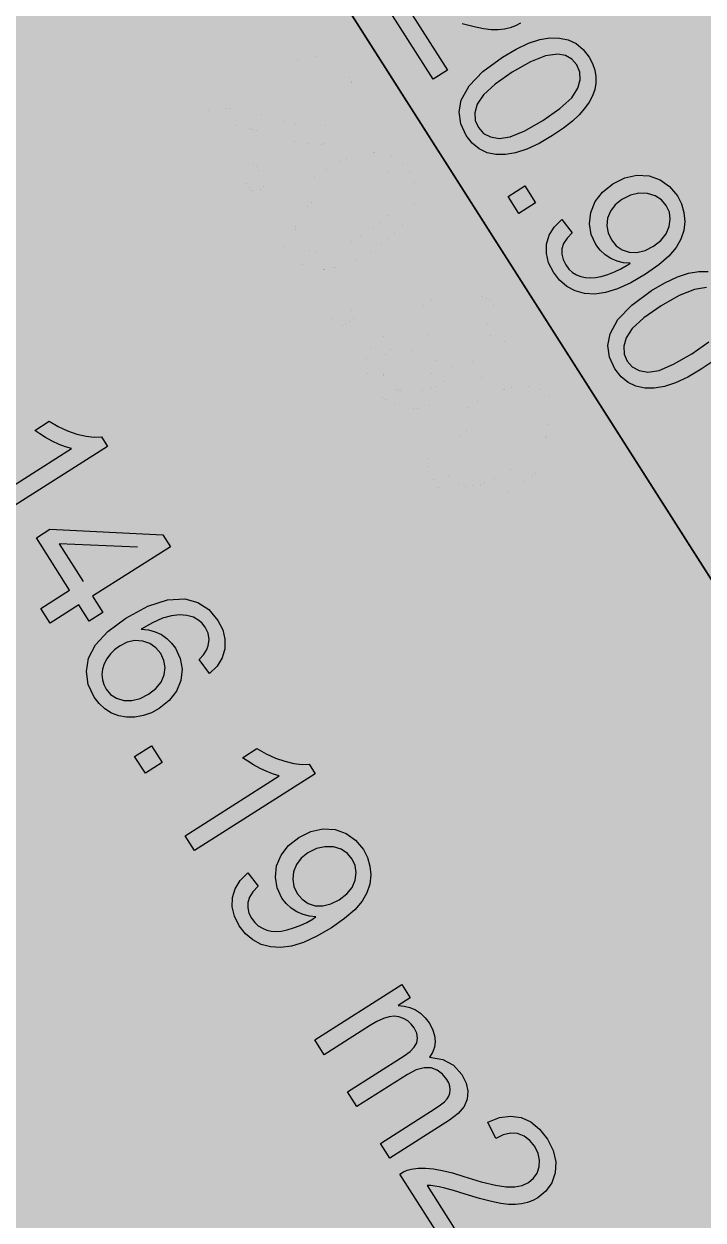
# Model space of a CAD drawing. Extents: x -5280327 to 29700, y -3925683 to 5564800.
# Drawn here: x 19937.4 to 20123.9, y 5512.1 to 5840.6 of the extents above; entities that cross this region are included whole.
import ezdxf

# ---------------------------------------------------------------- set-up
doc = ezdxf.new("R2010")
doc.units = 0
doc.linetypes.add('6', pattern=[2640.874023, 1320.437012, -1320.437012])
doc.layers.get('0').update_dxf_attribs({"linetype": 'CONTINUOUS'})
doc.layers.add('31_PREDIOS_TOTAL', color=7, linetype='CONTINUOUS')
doc.layers.add('LOTES', color=7, linetype='CONTINUOUS')

msp = doc.modelspace()

# ---------------------------------------------------------------- linework, layer by layer
at = {"color": 7, "linetype": '6', "const_width": 10343.08}
msp.add_lwpolyline([(0, 29405.62), (24528.32, 0)], dxfattribs=at)
msp.add_lwpolyline([(0, 29405.62), (24528.32, 0)], dxfattribs=at)
at = {"layer": '31_PREDIOS_TOTAL', "color": 7, "const_width": 0.00153}
for points in [[(20004.31, 5796.51), (20000.41, 5794.03), (19986.51, 5815.87), (19986.51, 5815.87), (19987.49, 5816.45), (19988.53, 5816.89), (19989.63, 5817.19), (19989.63, 5817.19), (19991.53, 5817.46), (19993.56, 5817.51), (19995.72, 5817.32), (19995.72, 5817.32), (19998.13, 5816.88), (20000.93, 5816.17), (20004.1, 5815.19), (20004.1, 5815.19), (20008.88, 5813.74), (20012.76, 5812.8), (20015.73, 5812.37), (20015.73, 5812.37), (20018.09, 5812.4), (20020.12, 5812.8), (20021.82, 5813.59), (20021.82, 5813.59), (20023.22, 5814.75), (20024.21, 5816.18), (20024.79, 5817.9), (20024.79, 5817.9), (20024.9, 5819.75), (20024.5, 5821.6), (20023.58, 5823.45), (20023.58, 5823.45), (20022.23, 5825.15), (20020.64, 5826.34), (20018.84, 5827.02), (20018.84, 5827.02), (20016.89, 5827.15), (20014.89, 5826.72), (20012.84, 5825.7), (20010.61, 5830.14), (20010.61, 5830.14), (20013.82, 5831.41), (20016.88, 5831.85), (20019.77, 5831.44), (20019.77, 5831.44), (20022.45, 5830.23), (20024.86, 5828.25), (20027, 5825.5), (20027, 5825.5), (20028.58, 5822.36), (20029.3, 5819.29), (20029.15, 5816.29), (20029.15, 5816.29), (20028.24, 5813.54), (20026.65, 5811.23), (20024.38, 5809.36), (20024.38, 5809.36), (20023.01, 5808.61), (20021.54, 5808.05), (20019.97, 5807.69), (20019.97, 5807.69), (20018.25, 5807.52), (20016.33, 5807.56), (20014.22, 5807.81), (20014.22, 5807.81), (20011.66, 5808.33), (20008.39, 5809.18), (20004.42, 5810.36), (20004.42, 5810.36), (20001.23, 5811.35), (19998.85, 5812.03), (19997.28, 5812.4), (19997.28, 5812.4), (19996.14, 5812.59), (19995.04, 5812.69), (19993.99, 5812.72), (20004.31, 5796.51)], [(20019.47, 5800.06), (20019.47, 5800.06), (20023.21, 5802.25), (20026.61, 5803.85), (20029.67, 5804.86), (20029.67, 5804.86), (20032.47, 5805.32), (20035.06, 5805.3), (20037.46, 5804.78), (20037.46, 5804.78), (20039.64, 5803.75), (20041.55, 5802.16), (20043.21, 5800.03), (20043.21, 5800.03), (20044.18, 5798.26), (20044.81, 5796.47), (20045.11, 5794.69), (20045.11, 5794.69), (20045.09, 5792.91), (20044.77, 5791.15), (20044.13, 5789.41), (20044.13, 5789.41), (20043.21, 5787.68), (20042, 5785.95), (20040.53, 5784.23), (20040.53, 5784.23), (20038.64, 5782.44), (20036.19, 5780.54), (20033.19, 5778.51), (20033.19, 5778.51), (20029.48, 5776.34), (20026.1, 5774.74), (20023.05, 5773.73), (20023.05, 5773.73), (20020.25, 5773.26), (20017.66, 5773.28), (20015.25, 5773.79), (20015.25, 5773.79), (20013.07, 5774.82), (20011.14, 5776.41), (20009.48, 5778.55), (20009.48, 5778.55), (20007.97, 5781.75), (20007.52, 5784.98), (20008.12, 5788.24), (20008.12, 5788.24), (20010.29, 5792.17), (20014.08, 5796.11), (20019.47, 5800.06)], [(20022.13, 5795.89), (20017.44, 5792.61), (20014.24, 5789.67), (20012.51, 5787.09), (20012.51, 5787.09), (20011.89, 5784.77), (20011.99, 5782.63), (20012.81, 5780.68), (20012.81, 5780.68), (20014.24, 5779.1), (20016.13, 5778.11), (20018.51, 5777.7), (20018.51, 5777.7), (20021.59, 5778.17), (20025.6, 5779.83), (20030.54, 5782.68), (20030.54, 5782.68), (20035.23, 5785.97), (20038.44, 5788.9), (20040.16, 5791.49), (20040.16, 5791.49), (20040.78, 5793.81), (20040.67, 5795.96), (20039.83, 5797.94), (20039.83, 5797.94), (20038.46, 5799.51), (20036.72, 5800.5), (20034.62, 5800.9), (20034.62, 5800.9), (20031.29, 5800.42), (20027.13, 5798.75), (20022.13, 5795.89)], [(20035.72, 5755.45), (20038.56, 5751.78), (20038.56, 5751.78), (20037.17, 5750.29), (20036.24, 5748.81), (20035.78, 5747.35), (20035.78, 5747.35), (20035.74, 5745.89), (20036.08, 5744.43), (20036.82, 5742.97), (20036.82, 5742.97), (20037.67, 5741.84), (20038.66, 5740.93), (20039.76, 5740.24), (20039.76, 5740.24), (20040.96, 5739.76), (20042.21, 5739.48), (20043.52, 5739.39), (20043.52, 5739.39), (20044.95, 5739.5), (20046.56, 5739.81), (20048.35, 5740.34), (20048.35, 5740.34), (20050.19, 5741.04), (20051.98, 5741.89), (20053.69, 5742.89), (20053.69, 5742.89), (20053.9, 5743.02), (20054.17, 5743.2), (20054.49, 5743.43), (20054.49, 5743.43), (20052.7, 5743.57), (20050.95, 5744.01), (20049.23, 5744.75), (20049.23, 5744.75), (20047.64, 5745.77), (20046.27, 5747.03), (20045.12, 5748.54), (20045.12, 5748.54), (20043.8, 5751.35), (20043.31, 5754.29), (20043.67, 5757.38), (20043.67, 5757.38), (20044.86, 5760.35), (20046.87, 5762.96), (20049.71, 5765.21), (20049.71, 5765.21), (20053.05, 5766.88), (20056.37, 5767.61), (20059.68, 5767.4), (20059.68, 5767.4), (20062.75, 5766.34), (20065.35, 5764.52), (20067.48, 5761.93), (20067.48, 5761.93), (20068.61, 5759.72), (20069.28, 5757.38), (20069.49, 5754.93), (20069.49, 5754.93), (20069.22, 5752.45), (20068.43, 5750.05), (20067.13, 5747.72), (20067.13, 5747.72), (20065.16, 5745.39), (20062.36, 5742.95), (20058.72, 5740.42), (20058.72, 5740.42), (20054.68, 5738.06), (20051.03, 5736.38), (20047.76, 5735.37), (20047.76, 5735.37), (20044.78, 5734.97), (20042, 5735.12), (20039.44, 5735.82), (20039.44, 5735.82), (20037.13, 5737.04), (20035.13, 5738.75), (20033.43, 5740.94), (20033.43, 5740.94), (20032.12, 5743.52), (20031.49, 5746.09), (20031.55, 5748.64), (20031.55, 5748.64), (20032.27, 5751.1), (20033.66, 5753.37), (20035.72, 5755.45)], [(20020.97, 5761.74), (20025.59, 5764.68), (20028.54, 5760.06), (20023.92, 5757.12), (20020.97, 5761.74)], [(20060.87, 5748.12), (20062.91, 5749.71), (20064.36, 5751.51), (20065.23, 5753.51), (20065.23, 5753.51), (20065.53, 5755.56), (20065.26, 5757.49), (20064.43, 5759.29), (20064.43, 5759.29), (20063.09, 5760.86), (20061.35, 5761.96), (20059.23, 5762.6), (20059.23, 5762.6), (20056.9, 5762.68), (20054.57, 5762.13), (20052.23, 5760.96), (20052.23, 5760.96), (20050.39, 5759.49), (20049.08, 5757.77), (20048.31, 5755.79), (20048.31, 5755.79), (20048.09, 5753.72), (20048.43, 5751.74), (20049.33, 5749.83), (20049.33, 5749.83), (20050.68, 5748.21), (20052.32, 5747.08), (20054.25, 5746.46), (20054.25, 5746.46), (20056.38, 5746.4), (20058.58, 5746.95), (20060.87, 5748.12)], [(20060.33, 5735.9), (20060.33, 5735.9), (20064.06, 5738.09), (20067.46, 5739.69), (20070.53, 5740.7), (20070.53, 5740.7), (20073.32, 5741.17), (20075.92, 5741.14), (20078.32, 5740.62), (20078.32, 5740.62), (20080.49, 5739.59), (20082.41, 5738.01), (20084.06, 5735.88), (20084.06, 5735.88), (20085.03, 5734.1), (20085.66, 5732.32), (20085.96, 5730.53), (20085.96, 5730.53), (20085.95, 5728.75), (20085.62, 5726.99), (20084.99, 5725.25), (20084.99, 5725.25), (20084.06, 5723.52), (20082.86, 5721.8), (20081.38, 5720.07), (20081.38, 5720.07), (20079.49, 5718.29), (20077.04, 5716.38), (20074.04, 5714.36), (20074.04, 5714.36), (20070.33, 5712.18), (20066.95, 5710.59), (20063.9, 5709.57), (20063.9, 5709.57), (20061.11, 5709.1), (20058.51, 5709.12), (20056.1, 5709.63), (20056.1, 5709.63), (20053.92, 5710.66), (20052, 5712.25), (20050.33, 5714.39), (20050.33, 5714.39), (20048.83, 5717.59), (20048.38, 5720.82), (20048.98, 5724.08), (20048.98, 5724.08), (20051.15, 5728.01), (20054.93, 5731.95), (20060.33, 5735.9)], [(20062.98, 5731.73), (20058.3, 5728.45), (20055.09, 5725.52), (20053.37, 5722.93), (20053.37, 5722.93), (20052.74, 5720.61), (20052.84, 5718.47), (20053.66, 5716.52), (20053.66, 5716.52), (20055.09, 5714.95), (20056.99, 5713.95), (20059.36, 5713.54), (20059.36, 5713.54), (20062.44, 5714.01), (20066.45, 5715.68), (20071.39, 5718.52), (20071.39, 5718.52), (20076.09, 5721.81), (20079.29, 5724.75), (20081.02, 5727.33), (20081.02, 5727.33), (20081.63, 5729.65), (20081.52, 5731.8), (20080.68, 5733.78), (20080.68, 5733.78), (20079.31, 5735.35), (20077.57, 5736.34), (20075.47, 5736.74), (20075.47, 5736.74), (20072.15, 5736.26), (20067.98, 5734.59), (20062.98, 5731.73)]]:
    msp.add_lwpolyline(points, dxfattribs=at)
at = {"layer": '31_PREDIOS_TOTAL', "color": 7}
for points in [[(20053.72, 5827.97, 33030.86), (20049.82, 5825.49, 33030.86), (20035.91, 5847.33, 33030.86)], [(20043.4, 5844.18, 33030.86), (20053.72, 5827.97, 33030.86)], [(20073.79, 5840.82, 33030.86), (20072.42, 5840.07, 33030.86), (20070.95, 5839.52, 33030.86), (20069.37, 5839.15, 33030.86), (20069.37, 5839.15, 33030.86), (20067.66, 5838.98, 33030.86), (20065.74, 5839.02, 33030.86), (20063.63, 5839.27, 33030.86), (20063.63, 5839.27, 33030.86), (20061.06, 5839.79, 33030.86), (20057.8, 5840.64, 33030.86)], [(20068.88, 5831.52, 33030.86), (20068.88, 5831.52, 33030.86), (20072.62, 5833.71, 33030.86), (20076.02, 5835.31, 33030.86), (20079.08, 5836.32, 33030.86), (20079.08, 5836.32, 33030.86), (20081.87, 5836.78, 33030.86), (20084.47, 5836.76, 33030.86), (20086.87, 5836.24, 33030.86), (20086.87, 5836.24, 33030.86), (20089.04, 5835.21, 33030.86), (20090.96, 5833.62, 33030.86), (20092.62, 5831.49, 33030.86), (20092.62, 5831.49, 33030.86), (20093.58, 5829.72, 33030.86), (20094.22, 5827.94, 33030.86), (20094.52, 5826.15, 33030.86), (20094.52, 5826.15, 33030.86), (20094.5, 5824.37, 33030.86), (20094.18, 5822.61, 33030.86), (20093.54, 5820.87, 33030.86), (20093.54, 5820.87, 33030.86), (20092.61, 5819.14, 33030.86), (20091.41, 5817.41, 33030.86), (20089.93, 5815.69, 33030.86), (20089.93, 5815.69, 33030.86), (20088.04, 5813.9, 33030.86), (20085.6, 5812, 33030.86), (20082.6, 5809.97, 33030.86), (20082.6, 5809.97, 33030.86), (20078.89, 5807.8, 33030.86), (20075.51, 5806.2, 33030.86), (20072.45, 5805.19, 33030.86), (20072.45, 5805.19, 33030.86), (20069.66, 5804.72, 33030.86), (20067.06, 5804.74, 33030.86), (20064.66, 5805.25, 33030.86), (20064.66, 5805.25, 33030.86), (20062.48, 5806.28, 33030.86), (20060.55, 5807.87, 33030.86), (20058.88, 5810.01, 33030.86), (20058.88, 5810.01, 33030.86), (20057.38, 5813.21, 33030.86), (20056.93, 5816.44, 33030.86), (20057.53, 5819.7, 33030.86), (20057.53, 5819.7, 33030.86), (20059.7, 5823.63, 33030.86), (20063.48, 5827.57, 33030.86), (20068.88, 5831.52, 33030.86)], [(20071.54, 5827.35, 33030.86), (20066.85, 5824.07, 33030.86), (20063.65, 5821.14, 33030.86), (20061.92, 5818.55, 33030.86), (20061.92, 5818.55, 33030.86), (20061.3, 5816.23, 33030.86), (20061.39, 5814.09, 33030.86), (20062.22, 5812.14, 33030.86), (20062.22, 5812.14, 33030.86), (20063.64, 5810.56, 33030.86), (20065.54, 5809.57, 33030.86), (20067.92, 5809.16, 33030.86), (20067.92, 5809.16, 33030.86), (20070.99, 5809.63, 33030.86), (20075, 5811.29, 33030.86), (20079.94, 5814.14, 33030.86), (20079.94, 5814.14, 33030.86), (20084.64, 5817.43, 33030.86), (20087.85, 5820.37, 33030.86), (20089.57, 5822.95, 33030.86), (20089.57, 5822.95, 33030.86), (20090.19, 5825.27, 33030.86), (20090.07, 5827.42, 33030.86), (20089.23, 5829.4, 33030.86), (20089.23, 5829.4, 33030.86), (20087.86, 5830.97, 33030.86), (20086.13, 5831.96, 33030.86), (20084.03, 5832.36, 33030.86), (20084.03, 5832.36, 33030.86), (20080.7, 5831.88, 33030.86), (20076.54, 5830.21, 33030.86), (20071.54, 5827.35, 33030.86)], [(20070.38, 5793.2, 33030.86), (20075, 5796.14, 33030.86), (20077.94, 5791.52, 33030.86), (20073.32, 5788.58, 33030.86), (20070.38, 5793.2, 33030.86)], [(20085.12, 5786.91, 33030.86), (20087.97, 5783.24, 33030.86), (20087.97, 5783.24, 33030.86), (20086.58, 5781.75, 33030.86), (20085.65, 5780.27, 33030.86), (20085.18, 5778.81, 33030.86), (20085.18, 5778.81, 33030.86), (20085.14, 5777.35, 33030.86), (20085.49, 5775.89, 33030.86), (20086.23, 5774.43, 33030.86), (20086.23, 5774.43, 33030.86), (20087.08, 5773.3, 33030.86), (20088.06, 5772.39, 33030.86), (20089.17, 5771.7, 33030.86), (20089.17, 5771.7, 33030.86), (20090.37, 5771.22, 33030.86), (20091.62, 5770.94, 33030.86), (20092.93, 5770.85, 33030.86), (20092.93, 5770.85, 33030.86), (20094.36, 5770.96, 33030.86), (20095.96, 5771.27, 33030.86), (20097.75, 5771.8, 33030.86), (20097.75, 5771.8, 33030.86), (20099.6, 5772.5, 33030.86), (20101.38, 5773.35, 33030.86), (20103.1, 5774.35, 33030.86), (20103.1, 5774.35, 33030.86), (20103.31, 5774.48, 33030.86), (20103.57, 5774.66, 33030.86), (20103.9, 5774.89, 33030.86), (20103.9, 5774.89, 33030.86), (20102.11, 5775.03, 33030.86), (20100.35, 5775.47, 33030.86), (20098.64, 5776.21, 33030.86), (20098.64, 5776.21, 33030.86), (20097.05, 5777.23, 33030.86), (20095.68, 5778.49, 33030.86), (20094.52, 5780, 33030.86), (20094.52, 5780, 33030.86), (20093.2, 5782.81, 33030.86), (20092.72, 5785.75, 33030.86), (20093.08, 5788.84, 33030.86), (20093.08, 5788.84, 33030.86), (20094.27, 5791.81, 33030.86), (20096.28, 5794.42, 33030.86), (20099.11, 5796.67, 33030.86), (20099.11, 5796.67, 33030.86), (20102.46, 5798.34, 33030.86), (20105.78, 5799.07, 33030.86), (20109.09, 5798.86, 33030.86), (20109.09, 5798.86, 33030.86), (20112.16, 5797.8, 33030.86), (20114.75, 5795.98, 33030.86), (20116.88, 5793.39, 33030.86), (20116.88, 5793.39, 33030.86), (20118.02, 5791.18, 33030.86), (20118.69, 5788.84, 33030.86), (20118.9, 5786.39, 33030.86), (20118.9, 5786.39, 33030.86), (20118.62, 5783.91, 33030.86), (20117.83, 5781.51, 33030.86), (20116.54, 5779.18, 33030.86), (20116.54, 5779.18, 33030.86), (20114.57, 5776.85, 33030.86), (20111.76, 5774.41, 33030.86), (20108.12, 5771.88, 33030.86), (20108.12, 5771.88, 33030.86), (20104.09, 5769.52, 33030.86), (20100.44, 5767.84, 33030.86), (20097.16, 5766.83, 33030.86), (20097.16, 5766.83, 33030.86), (20094.18, 5766.43, 33030.86), (20091.41, 5766.58, 33030.86), (20088.85, 5767.28, 33030.86), (20088.85, 5767.28, 33030.86), (20086.54, 5768.5, 33030.86), (20084.53, 5770.21, 33030.86), (20082.83, 5772.4, 33030.86), (20082.83, 5772.4, 33030.86), (20081.53, 5774.98, 33030.86), (20080.9, 5777.55, 33030.86), (20080.95, 5780.1, 33030.86), (20080.95, 5780.1, 33030.86), (20081.68, 5782.56, 33030.86), (20083.07, 5784.83, 33030.86), (20085.12, 5786.91, 33030.86)], [(20110.28, 5779.58, 33030.86), (20112.32, 5781.17, 33030.86), (20113.77, 5782.97, 33030.86), (20114.64, 5784.97, 33030.86), (20114.64, 5784.97, 33030.86), (20114.94, 5787.02, 33030.86), (20114.67, 5788.95, 33030.86), (20113.84, 5790.75, 33030.86), (20113.84, 5790.75, 33030.86), (20112.5, 5792.32, 33030.86), (20110.76, 5793.42, 33030.86), (20108.63, 5794.06, 33030.86), (20108.63, 5794.06, 33030.86), (20106.31, 5794.14, 33030.86), (20103.97, 5793.59, 33030.86), (20101.63, 5792.42, 33030.86), (20101.63, 5792.42, 33030.86), (20099.8, 5790.95, 33030.86), (20098.49, 5789.23, 33030.86), (20097.72, 5787.25, 33030.86), (20097.72, 5787.25, 33030.86), (20097.49, 5785.18, 33030.86), (20097.83, 5783.2, 33030.86), (20098.74, 5781.29, 33030.86), (20098.74, 5781.29, 33030.86), (20100.08, 5779.67, 33030.86), (20101.72, 5778.54, 33030.86), (20103.66, 5777.92, 33030.86), (20103.66, 5777.92, 33030.86), (20105.78, 5777.86, 33030.86), (20107.99, 5778.41, 33030.86), (20110.28, 5779.58, 33030.86)], [(20109.73, 5767.36, 33030.86), (20109.73, 5767.36, 33030.86), (20113.47, 5769.55, 33030.86), (20116.87, 5771.15, 33030.86), (20119.93, 5772.16, 33030.86), (20119.93, 5772.16, 33030.86), (20122.73, 5772.63, 33030.86), (20125.32, 5772.6, 33030.86)], [(20126.45, 5747.84, 33030.86), (20123.45, 5745.82, 33030.86), (20123.45, 5745.82, 33030.86), (20119.74, 5743.64, 33030.86), (20116.36, 5742.05, 33030.86), (20113.31, 5741.03, 33030.86), (20113.31, 5741.03, 33030.86), (20110.51, 5740.56, 33030.86), (20107.92, 5740.58, 33030.86), (20105.51, 5741.09, 33030.86), (20105.51, 5741.09, 33030.86), (20103.33, 5742.12, 33030.86), (20101.4, 5743.71, 33030.86), (20099.74, 5745.85, 33030.86), (20099.74, 5745.85, 33030.86), (20098.23, 5749.05, 33030.86), (20097.78, 5752.28, 33030.86), (20098.38, 5755.54, 33030.86), (20098.38, 5755.54, 33030.86), (20100.55, 5759.47, 33030.86), (20104.34, 5763.41, 33030.86), (20109.73, 5767.36, 33030.86)], [(20124.88, 5768.2, 33030.86), (20121.55, 5767.72, 33030.86), (20117.39, 5766.05, 33030.86), (20112.39, 5763.19, 33030.86)], [(20112.39, 5763.19, 33030.86), (20107.7, 5759.91, 33030.86), (20104.5, 5756.98, 33030.86), (20102.77, 5754.39, 33030.86), (20102.77, 5754.39, 33030.86), (20102.15, 5752.07, 33030.86), (20102.25, 5749.93, 33030.86), (20103.07, 5747.98, 33030.86), (20103.07, 5747.98, 33030.86), (20104.5, 5746.41, 33030.86), (20106.39, 5745.41, 33030.86), (20108.77, 5745, 33030.86), (20108.77, 5745, 33030.86), (20111.85, 5745.47, 33030.86), (20115.85, 5747.14, 33030.86), (20120.8, 5749.99, 33030.86), (20120.8, 5749.99, 33030.86), (20125.49, 5753.27, 33030.86)], [(19927.18, 5703.48, 33030.86), (19924.61, 5707.54, 33030.86), (19950.48, 5723.96, 33030.86), (19950.48, 5723.96, 33030.86), (19948.86, 5724.45, 33030.86), (19947.12, 5725.14, 33030.86), (19945.24, 5726.03, 33030.86), (19945.24, 5726.03, 33030.86), (19943.41, 5727.02, 33030.86), (19941.81, 5728, 33030.86), (19940.43, 5728.98, 33030.86), (19944.35, 5731.47, 33030.86), (19944.35, 5731.47, 33030.86), (19946.88, 5730.02, 33030.86), (19949.43, 5728.85, 33030.86), (19952.01, 5727.98, 33030.86), (19952.01, 5727.98, 33030.86), (19954.49, 5727.4, 33030.86), (19956.73, 5727.13, 33030.86), (19958.73, 5727.17, 33030.86), (19960.39, 5724.56, 33030.86), (19927.18, 5703.48, 33030.86)], [(19942.05, 5680.07, 33030.86), (19949.96, 5685.09, 33030.86), (19940.86, 5699.44, 33030.86), (19944.58, 5701.8, 33030.86), (19975.58, 5700.31, 33030.86), (19977.69, 5697, 33030.86), (19956.26, 5683.4, 33030.86), (19959.1, 5678.93, 33030.86), (19955.37, 5676.57, 33030.86), (19952.54, 5681.03, 33030.86), (19944.62, 5676.01, 33030.86), (19942.05, 5680.07, 33030.86)], [(19968.59, 5696.92, 33030.86), (19947.11, 5697.81, 33030.86), (19953.68, 5687.46, 33030.86)], [(19988.43, 5662.17, 33030.86), (19985.55, 5666.01, 33030.86), (19985.55, 5666.01, 33030.86), (19986.74, 5667.34, 33030.86), (19987.58, 5668.59, 33030.86), (19988.05, 5669.75, 33030.86), (19988.05, 5669.75, 33030.86), (19988.27, 5671.55, 33030.86), (19987.99, 5673.27, 33030.86), (19987.21, 5674.91, 33030.86), (19987.21, 5674.91, 33030.86), (19986.31, 5676.08, 33030.86), (19985.22, 5676.98, 33030.86), (19983.97, 5677.63, 33030.86), (19983.97, 5677.63, 33030.86), (19982.14, 5678.14, 33030.86), (19980.14, 5678.28, 33030.86), (19977.97, 5678.06, 33030.86), (19977.97, 5678.06, 33030.86), (19975.53, 5677.38, 33030.86), (19972.74, 5676.15, 33030.86), (19969.59, 5674.36, 33030.86), (19969.59, 5674.36, 33030.86), (19971.62, 5674.17, 33030.86), (19973.48, 5673.68, 33030.86), (19975.18, 5672.88, 33030.86), (19975.18, 5672.88, 33030.86), (19976.7, 5671.82, 33030.86), (19978, 5670.57, 33030.86), (19979.09, 5669.12, 33030.86), (19979.09, 5669.12, 33030.86), (19980.39, 5666.34, 33030.86), (19980.85, 5663.4, 33030.86), (19980.49, 5660.31, 33030.86), (19980.49, 5660.31, 33030.86), (19979.31, 5657.34, 33030.86), (19977.33, 5654.75, 33030.86), (19974.57, 5652.55, 33030.86), (19974.57, 5652.55, 33030.86), (19972.45, 5651.42, 33030.86), (19970.24, 5650.64, 33030.86), (19967.94, 5650.22, 33030.86), (19967.94, 5650.22, 33030.86), (19965.65, 5650.19, 33030.86), (19963.51, 5650.55, 33030.86), (19961.5, 5651.31, 33030.86), (19961.5, 5651.31, 33030.86), (19959.67, 5652.45, 33030.86), (19958.07, 5653.92, 33030.86), (19956.7, 5655.73, 33030.86), (19956.7, 5655.73, 33030.86), (19955.1, 5659.17, 33030.86), (19954.59, 5662.72, 33030.86), (19955.18, 5666.38, 33030.86), (19955.18, 5666.38, 33030.86), (19957.08, 5670.08, 33030.86), (19960.5, 5673.75, 33030.86), (19965.45, 5677.39, 33030.86), (19965.45, 5677.39, 33030.86), (19971.51, 5680.69, 33030.86), (19976.9, 5682.46, 33030.86), (19981.64, 5682.7, 33030.86), (19981.64, 5682.7, 33030.86), (19985.2, 5681.74, 33030.86), (19988.23, 5679.77, 33030.86), (19990.71, 5676.78, 33030.86), (19990.71, 5676.78, 33030.86), (19992.02, 5674.18, 33030.86), (19992.64, 5671.59, 33030.86), (19992.58, 5669, 33030.86), (19992.58, 5669, 33030.86), (19991.85, 5666.52, 33030.86), (19990.47, 5664.24, 33030.86), (19988.43, 5662.17, 33030.86)], [(19963.65, 5669.7, 33030.86), (19962.34, 5668.73, 33030.86), (19961.19, 5667.58, 33030.86), (19960.21, 5666.26, 33030.86), (19960.21, 5666.26, 33030.86), (19959.46, 5664.85, 33030.86), (19959.01, 5663.4, 33030.86), (19958.87, 5661.92, 33030.86), (19958.87, 5661.92, 33030.86), (19959, 5660.48, 33030.86), (19959.37, 5659.15, 33030.86), (19960, 5657.92, 33030.86), (19960, 5657.92, 33030.86), (19961.26, 5656.43, 33030.86), (19962.89, 5655.4, 33030.86), (19964.88, 5654.82, 33030.86), (19964.88, 5654.82, 33030.86), (19967.08, 5654.77, 33030.86), (19969.35, 5655.35, 33030.86), (19971.69, 5656.55, 33030.86), (19971.69, 5656.55, 33030.86), (19973.69, 5658.1, 33030.86), (19975.1, 5659.85, 33030.86), (19975.93, 5661.8, 33030.86), (19975.93, 5661.8, 33030.86), (19976.19, 5663.82, 33030.86), (19975.87, 5665.77, 33030.86), (19974.99, 5667.66, 33030.86), (19974.99, 5667.66, 33030.86), (19973.66, 5669.26, 33030.86), (19972.01, 5670.4, 33030.86), (19970.05, 5671.07, 33030.86), (19970.05, 5671.07, 33030.86), (19967.92, 5671.22, 33030.86), (19965.79, 5670.76, 33030.86), (19963.65, 5669.7, 33030.86)], [(19967.85, 5639.42, 33030.86), (19972.47, 5642.36, 33030.86), (19975.4, 5637.73, 33030.86), (19970.78, 5634.8, 33030.86), (19967.85, 5639.42, 33030.86)], [(19984.25, 5613.57, 33030.86), (19981.68, 5617.63, 33030.86), (20007.55, 5634.06, 33030.86), (20007.55, 5634.06, 33030.86), (20005.93, 5634.54, 33030.86), (20004.18, 5635.23, 33030.86), (20002.31, 5636.13, 33030.86), (20002.31, 5636.13, 33030.86), (20000.48, 5637.12, 33030.86), (19998.88, 5638.1, 33030.86), (19997.5, 5639.07, 33030.86), (20001.42, 5641.56, 33030.86), (20001.42, 5641.56, 33030.86), (20003.95, 5640.11, 33030.86), (20006.5, 5638.95, 33030.86), (20009.08, 5638.07, 33030.86), (20009.08, 5638.07, 33030.86), (20011.56, 5637.49, 33030.86), (20013.8, 5637.22, 33030.86), (20015.79, 5637.27, 33030.86), (20017.45, 5634.65, 33030.86), (19984.25, 5613.57, 33030.86)], [(19998.89, 5607.42, 33030.86), (20001.72, 5603.75, 33030.86), (20001.72, 5603.75, 33030.86), (20000.33, 5602.26, 33030.86), (19999.4, 5600.78, 33030.86), (19998.93, 5599.32, 33030.86), (19998.93, 5599.32, 33030.86), (19998.89, 5597.86, 33030.86), (19999.24, 5596.4, 33030.86), (19999.97, 5594.95, 33030.86), (19999.97, 5594.95, 33030.86), (20000.82, 5593.81, 33030.86), (20001.8, 5592.9, 33030.86), (20002.91, 5592.21, 33030.86), (20002.91, 5592.21, 33030.86), (20004.11, 5591.73, 33030.86), (20005.36, 5591.44, 33030.86), (20006.67, 5591.35, 33030.86), (20006.67, 5591.35, 33030.86), (20008.09, 5591.46, 33030.86), (20009.7, 5591.77, 33030.86), (20011.49, 5592.29, 33030.86), (20011.49, 5592.29, 33030.86), (20013.34, 5592.99, 33030.86), (20015.13, 5593.84, 33030.86), (20016.84, 5594.83, 33030.86), (20016.84, 5594.83, 33030.86), (20017.05, 5594.97, 33030.86), (20017.32, 5595.15, 33030.86), (20017.64, 5595.37, 33030.86), (20017.64, 5595.37, 33030.86), (20015.85, 5595.51, 33030.86), (20014.1, 5595.96, 33030.86), (20012.38, 5596.7, 33030.86), (20012.38, 5596.7, 33030.86), (20010.79, 5597.72, 33030.86), (20009.43, 5598.99, 33030.86), (20008.28, 5600.5, 33030.86), (20008.28, 5600.5, 33030.86), (20006.96, 5603.31, 33030.86), (20006.48, 5606.26, 33030.86), (20006.84, 5609.34, 33030.86), (20006.84, 5609.34, 33030.86), (20008.04, 5612.31, 33030.86), (20010.05, 5614.92, 33030.86), (20012.89, 5617.16, 33030.86), (20012.89, 5617.16, 33030.86), (20016.23, 5618.83, 33030.86), (20019.56, 5619.55, 33030.86), (20022.87, 5619.34, 33030.86), (20022.87, 5619.34, 33030.86), (20025.93, 5618.28, 33030.86), (20028.53, 5616.45, 33030.86), (20030.65, 5613.85, 33030.86), (20030.65, 5613.85, 33030.86), (20031.79, 5611.64, 33030.86), (20032.46, 5609.31, 33030.86), (20032.66, 5606.85, 33030.86), (20032.66, 5606.85, 33030.86), (20032.38, 5604.37, 33030.86), (20031.59, 5601.97, 33030.86), (20030.29, 5599.65, 33030.86), (20030.29, 5599.65, 33030.86), (20028.31, 5597.32, 33030.86), (20025.51, 5594.89, 33030.86), (20021.86, 5592.36, 33030.86), (20021.86, 5592.36, 33030.86), (20017.83, 5590.01, 33030.86), (20014.17, 5588.33, 33030.86), (20010.9, 5587.33, 33030.86), (20010.9, 5587.33, 33030.86), (20007.92, 5586.93, 33030.86), (20005.14, 5587.08, 33030.86), (20002.58, 5587.79, 33030.86), (20002.58, 5587.79, 33030.86), (20000.27, 5589.01, 33030.86), (19998.27, 5590.72, 33030.86), (19996.57, 5592.92, 33030.86), (19996.57, 5592.92, 33030.86), (19995.27, 5595.5, 33030.86), (19994.65, 5598.07, 33030.86), (19994.71, 5600.62, 33030.86), (19994.71, 5600.62, 33030.86), (19995.43, 5603.08, 33030.86), (19996.83, 5605.34, 33030.86), (19998.89, 5607.42, 33030.86)], [(20024.03, 5600.06, 33030.86), (20026.07, 5601.65, 33030.86), (20027.53, 5603.44, 33030.86), (20028.4, 5605.44, 33030.86), (20028.4, 5605.44, 33030.86), (20028.7, 5607.49, 33030.86), (20028.43, 5609.42, 33030.86), (20027.61, 5611.22, 33030.86), (20027.61, 5611.22, 33030.86), (20026.27, 5612.79, 33030.86), (20024.53, 5613.9, 33030.86), (20022.41, 5614.54, 33030.86), (20022.41, 5614.54, 33030.86), (20020.08, 5614.62, 33030.86), (20017.74, 5614.08, 33030.86), (20015.4, 5612.91, 33030.86), (20015.4, 5612.91, 33030.86), (20013.56, 5611.44, 33030.86), (20012.26, 5609.72, 33030.86), (20011.48, 5607.74, 33030.86), (20011.48, 5607.74, 33030.86), (20011.25, 5605.68, 33030.86), (20011.59, 5603.69, 33030.86), (20012.49, 5601.79, 33030.86), (20012.49, 5601.79, 33030.86), (20013.83, 5600.16, 33030.86), (20015.47, 5599.03, 33030.86), (20017.41, 5598.4, 33030.86), (20017.41, 5598.4, 33030.86), (20019.53, 5598.34, 33030.86), (20021.74, 5598.89, 33030.86), (20024.03, 5600.06, 33030.86)], [(20017.28, 5561.54, 33030.86), (20041.24, 5576.74, 33030.86), (20043.54, 5573.11, 33030.86), (20040.18, 5570.98, 33030.86), (20040.18, 5570.98, 33030.86), (20041.81, 5570.84, 33030.86), (20043.39, 5570.44, 33030.86), (20044.92, 5569.78, 33030.86), (20044.92, 5569.78, 33030.86), (20046.34, 5568.85, 33030.86), (20047.6, 5567.65, 33030.86), (20048.69, 5566.19, 33030.86), (20048.69, 5566.19, 33030.86), (20049.63, 5564.45, 33030.86), (20050.18, 5562.76, 33030.86), (20050.36, 5561.13, 33030.86), (20050.36, 5561.13, 33030.86), (20050.17, 5559.57, 33030.86), (20049.65, 5558.12, 33030.86), (20048.79, 5556.76, 33030.86), (20048.79, 5556.76, 33030.86), (20052.45, 5556.16, 33030.86), (20055.41, 5554.58, 33030.86), (20057.68, 5552.03, 33030.86), (20057.68, 5552.03, 33030.86), (20058.86, 5549.7, 33030.86), (20059.36, 5547.45, 33030.86), (20059.19, 5545.29, 33030.86), (20059.19, 5545.29, 33030.86), (20058.31, 5543.24, 33030.86), (20056.69, 5541.32, 33030.86), (20054.33, 5539.52, 33030.86), (20037.88, 5529.08, 33030.86), (20035.32, 5533.12, 33030.86), (20050.41, 5542.7, 33030.86), (20050.41, 5542.7, 33030.86), (20051.86, 5543.68, 33030.86), (20052.94, 5544.55, 33030.86), (20053.67, 5545.32, 33030.86), (20053.67, 5545.32, 33030.86), (20054.12, 5546.08, 33030.86), (20054.4, 5546.92, 33030.86), (20054.48, 5547.85, 33030.86), (20054.48, 5547.85, 33030.86), (20054.38, 5548.81, 33030.86), (20054.09, 5549.76, 33030.86), (20053.59, 5550.7, 33030.86), (20053.59, 5550.7, 33030.86), (20052.4, 5552.17, 33030.86), (20050.95, 5553.21, 33030.86), (20049.25, 5553.83, 33030.86), (20049.25, 5553.83, 33030.86), (20047.32, 5553.9, 33030.86), (20045.17, 5553.32, 33030.86), (20042.81, 5552.08, 33030.86), (20028.89, 5543.25, 33030.86), (20026.32, 5547.31, 33030.86), (20041.88, 5557.19, 33030.86), (20041.88, 5557.19, 33030.86), (20043.46, 5558.35, 33030.86), (20044.61, 5559.54, 33030.86), (20045.31, 5560.76, 33030.86), (20045.31, 5560.76, 33030.86), (20045.55, 5562.03, 33030.86), (20045.32, 5563.4, 33030.86), (20044.6, 5564.86, 33030.86), (20044.6, 5564.86, 33030.86), (20043.79, 5565.91, 33030.86), (20042.82, 5566.78, 33030.86), (20041.69, 5567.46, 33030.86), (20041.69, 5567.46, 33030.86), (20040.43, 5567.9, 33030.86), (20039.11, 5568.04, 33030.86), (20037.71, 5567.89, 33030.86), (20037.71, 5567.89, 33030.86), (20036.15, 5567.41, 33030.86), (20034.34, 5566.57, 33030.86), (20032.29, 5565.37, 33030.86), (20019.86, 5557.48, 33030.86), (20017.28, 5561.54, 33030.86)], [(20054.54, 5502.85, 33030.86), (20040.66, 5524.71, 33030.86), (20040.66, 5524.71, 33030.86), (20041.65, 5525.29, 33030.86), (20042.69, 5525.72, 33030.86), (20043.78, 5526.02, 33030.86), (20043.78, 5526.02, 33030.86), (20045.69, 5526.29, 33030.86), (20047.72, 5526.33, 33030.86), (20049.88, 5526.14, 33030.86), (20049.88, 5526.14, 33030.86), (20052.29, 5525.7, 33030.86), (20055.08, 5524.99, 33030.86), (20058.26, 5524.01, 33030.86), (20058.26, 5524.01, 33030.86), (20063.03, 5522.54, 33030.86), (20066.91, 5521.6, 33030.86), (20069.88, 5521.17, 33030.86), (20069.88, 5521.17, 33030.86), (20072.24, 5521.19, 33030.86), (20074.27, 5521.59, 33030.86), (20075.97, 5522.37, 33030.86), (20075.97, 5522.37, 33030.86), (20077.37, 5523.53, 33030.86), (20078.37, 5524.97, 33030.86), (20078.95, 5526.68, 33030.86), (20078.95, 5526.68, 33030.86), (20079.06, 5528.53, 33030.86), (20078.66, 5530.38, 33030.86), (20077.75, 5532.23, 33030.86), (20077.75, 5532.23, 33030.86), (20076.39, 5533.93, 33030.86), (20074.82, 5535.13, 33030.86), (20073.01, 5535.81, 33030.86), (20073.01, 5535.81, 33030.86), (20071.07, 5535.95, 33030.86), (20069.06, 5535.51, 33030.86), (20067.01, 5534.5, 33030.86), (20064.79, 5538.94, 33030.86), (20064.79, 5538.94, 33030.86), (20068, 5540.21, 33030.86), (20071.06, 5540.64, 33030.86), (20073.95, 5540.24, 33030.86), (20073.95, 5540.24, 33030.86), (20076.63, 5539.02, 33030.86), (20079.03, 5537.03, 33030.86), (20081.17, 5534.28, 33030.86), (20081.17, 5534.28, 33030.86), (20082.75, 5531.14, 33030.86), (20083.46, 5528.07, 33030.86), (20083.31, 5525.07, 33030.86), (20083.31, 5525.07, 33030.86), (20082.39, 5522.32, 33030.86), (20080.79, 5520.01, 33030.86), (20078.53, 5518.14, 33030.86), (20078.53, 5518.14, 33030.86), (20077.16, 5517.4, 33030.86), (20075.68, 5516.84, 33030.86), (20074.11, 5516.48, 33030.86), (20074.11, 5516.48, 33030.86), (20072.39, 5516.31, 33030.86), (20070.48, 5516.36, 33030.86), (20068.36, 5516.61, 33030.86), (20068.36, 5516.61, 33030.86), (20065.8, 5517.13, 33030.86), (20062.54, 5517.99, 33030.86), (20058.57, 5519.18, 33030.86), (20058.57, 5519.18, 33030.86), (20055.38, 5520.16, 33030.86), (20053, 5520.85, 33030.86), (20051.43, 5521.23, 33030.86), (20051.43, 5521.23, 33030.86), (20050.29, 5521.41, 33030.86), (20049.19, 5521.52, 33030.86), (20048.14, 5521.54, 33030.86), (20058.44, 5505.33, 33030.86)]]:
    msp.add_polyline3d(points, dxfattribs=at)
at = {"layer": 'LOTES', "color": 7}
for points in [[(20065.76, 6293.31, 33030.86), (19844.81, 6129.87, 33030.86), (20284.57, 5439.24, 33030.86), (20506.38, 5601.34, 33030.86), (20065.76, 6293.31, 33030.86)], [(19844.81, 6129.87, 33030.86), (19623.86, 5966.43, 33030.86), (20062.77, 5277.15, 33030.86), (20284.57, 5439.24, 33030.86), (19844.81, 6129.87, 33030.86)], [(19844.81, 6129.87, 66061.73), (20626.74, 4901.89, 66061.73)]]:
    msp.add_polyline3d(points, dxfattribs=at)

doc.saveas('drawing.dxf')
